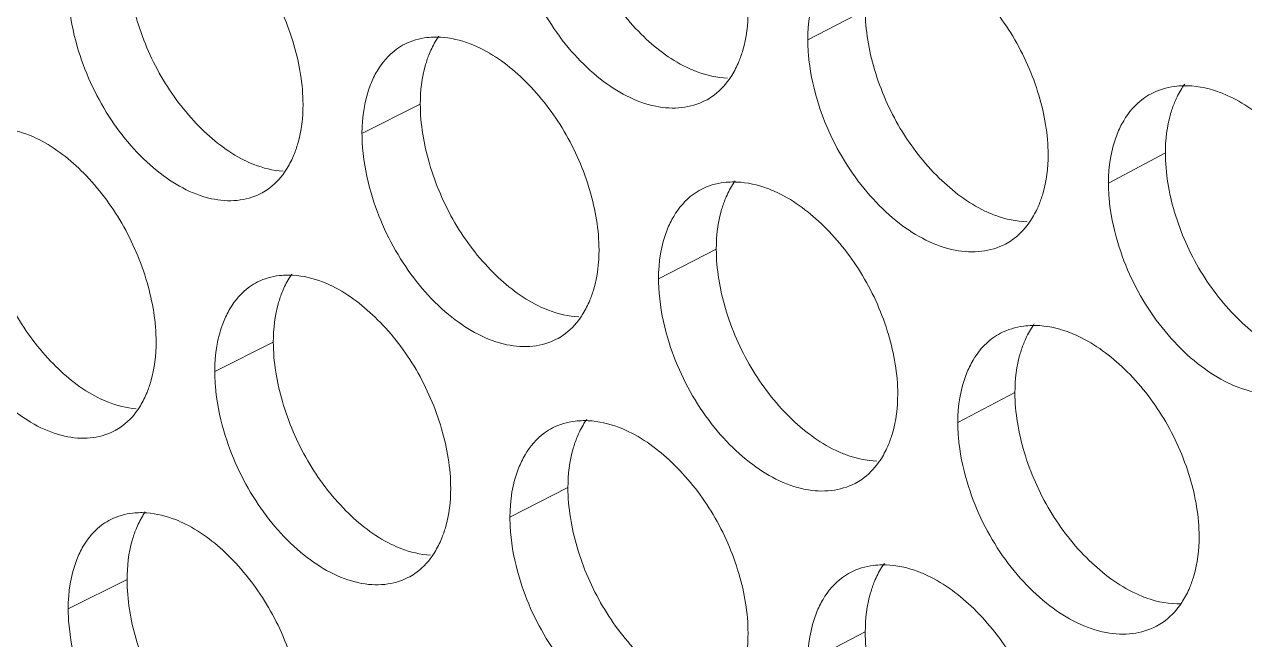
# Model space of a CAD drawing. Header units: millimetres. Extents: x 1177 to 4147, y 93 to 2194.
# Drawn here: x 2580.43 to 2595.88, y 845.47 to 853.26 of the extents above; entities that cross this region are included whole.
import ezdxf

# ---------------------------------------------------------------- set-up
doc = ezdxf.new("R2010")
doc.units = ezdxf.units.MM
doc.header["$LTSCALE"] = 0.1
doc.layers.get('0').update_dxf_attribs({"lineweight": 13})
doc.layers.add('标注', color=251, linetype='Continuous', lineweight=9)

# ---------------------------------------------------------------- blocks, each defined once
blk = doc.blocks.new('02')
at = {"layer": '标注'}
for p, q in [((4470.674, 810.466), (4469.635, 809.925)), ((4462.624, 808.765), (4461.569, 808.232)), ((4476.103, 807.881), (4475.073, 807.336)), ((4467.979, 806.142), (4466.934, 805.604)), ((4459.965, 804.461), (4458.906, 803.93)), ((4473.382, 803.545), (4472.348, 803.002)), ((4465.295, 801.826), (4464.246, 801.29)), ((4457.319, 800.163), (4456.254, 799.634)), ((4457.319, 800.163), (4456.254, 799.634)), ((4470.674, 799.216), (4469.635, 798.675))]:
    blk.add_line(p, q, dxfattribs=at)
for centre, radius, start, end in [((4462.906, 808.499), 1.478, 86.8291, 90.6001), ((4468.29, 805.858), 1.498, 87.7255, 90.8684), ((4460.232, 804.204), 1.468, 86.3729, 90.4645), ((4473.723, 803.243), 1.518, 88.601, 91.1331), ((4465.592, 801.551), 1.488, 87.2799, 90.7347), ((4457.571, 799.915), 1.459, 85.9113, 90.3279), ((4457.571, 799.915), 1.459, 85.9113, 90.3279), ((4471.001, 798.922), 1.508, 88.1658, 91.0012)]:
    blk.add_arc(centre, radius, start, end, dxfattribs=at)
for points, knots in [([(4465.295, 813.076), (4465.295, 812.713), (4465.425, 811.962), (4465.878, 810.915), (4466.556, 810.028), (4467.136, 809.579), (4467.441, 809.431)], [0, 0, 0, 0, 0.246671, 0.510955, 0.769257, 1, 1, 1, 1]), ([(4460.502, 808.76), (4460.502, 809.123), (4460.373, 809.875), (4459.923, 810.923), (4459.251, 811.813), (4458.677, 812.267), (4458.374, 812.418)], [0, 0, 0, 0, 0.246911, 0.511538, 0.769926, 1, 1, 1, 1]), ([(4473.982, 807.851), (4473.982, 808.214), (4473.849, 808.965), (4473.388, 810.009), (4472.699, 810.892), (4472.112, 811.337), (4471.804, 811.484)], [0, 0, 0, 0, 0.246007, 0.509819, 0.768332, 1, 1, 1, 1]), ([(4457.319, 811.413), (4457.319, 811.05), (4457.447, 810.298), (4457.893, 809.249), (4458.561, 808.358), (4459.134, 807.903), (4459.435, 807.752)], [0, 0, 0, 0, 0.247215, 0.511988, 0.770214, 1, 1, 1, 1]), ([(4464.411, 811.465), (4464.542, 811.02), (4464.836, 810.38), (4465.392, 809.659), (4465.981, 809.097), (4466.662, 808.719), (4467.348, 808.674), (4467.649, 808.761), (4467.78, 808.828)], [0, 0, 0, 0, 0.292621, 0.4365, 0.572692, 0.807081, 0.907102, 1, 1, 1, 1]), ([(4469.91, 811.055), (4469.864, 810.978), (4469.694, 810.625), (4469.635, 810.226), (4469.635, 809.925)], [0, 0, 0, 0, 0.229116, 1, 1, 1, 1]), ([(4456.254, 810.884), (4456.254, 810.798), (4456.27, 810.434), (4456.341, 810.074), (4456.418, 809.808)], [0, 0, 0, 0, 0.238534, 1, 1, 1, 1]), ([(4468.386, 809.533), (4468.414, 809.6), (4468.516, 809.894), (4468.553, 810.208), (4468.553, 810.446)], [0, 0, 0, 0, 0.233519, 1, 1, 1, 1]), ([(4470.674, 810.466), (4470.674, 810.103), (4470.806, 809.352), (4471.263, 808.307), (4471.948, 807.423), (4472.533, 806.977), (4472.84, 806.831)], [0, 0, 0, 0, 0.246312, 0.510271, 0.768623, 1, 1, 1, 1]), ([(4462.89, 809.977), (4462.842, 809.977), (4462.653, 809.966), (4462.467, 809.912), (4462.342, 809.849)], [0, 0, 0, 0, 0.258444, 1, 1, 1, 1]), ([(4462.96, 809.995), (4462.943, 809.971), (4462.877, 809.87), (4462.823, 809.762), (4462.789, 809.678)], [0, 0, 0, 0, 0.242682, 1, 1, 1, 1]), ([(4463.709, 809.776), (4463.649, 809.805), (4463.42, 809.906), (4463.171, 809.965), (4462.988, 809.975)], [0, 0, 0, 0, 0.266759, 1, 1, 1, 1]), ([(4469.635, 809.925), (4469.635, 809.838), (4469.651, 809.475), (4469.724, 809.116), (4469.802, 808.851)], [0, 0, 0, 0, 0.238699, 1, 1, 1, 1]), ([(4456.418, 809.808), (4456.546, 809.365), (4456.925, 808.53), (4457.757, 807.553), (4458.624, 807.051), (4459.301, 806.996), (4459.599, 807.077), (4459.729, 807.142)], [0, 0, 0, 0, 0.294207, 0.574275, 0.808437, 0.907868, 1, 1, 1, 1]), ([(4462.342, 809.849), (4462.291, 809.823), (4462.09, 809.701), (4461.932, 809.516), (4461.842, 809.363)], [0, 0, 0, 0, 0.242847, 1, 1, 1, 1]), ([(4465.857, 806.128), (4465.857, 806.49), (4465.726, 807.242), (4465.272, 808.288), (4464.593, 809.176), (4464.014, 809.626), (4463.709, 809.776)], [0, 0, 0, 0, 0.246547, 0.510848, 0.769286, 1, 1, 1, 1]), ([(4462.789, 809.678), (4462.761, 809.611), (4462.661, 809.317), (4462.624, 809.003), (4462.624, 808.765)], [0, 0, 0, 0, 0.233133, 1, 1, 1, 1]), ([(4468.21, 809.21), (4468.227, 809.234), (4468.295, 809.337), (4468.351, 809.447), (4468.386, 809.533)], [0, 0, 0, 0, 0.242819, 1, 1, 1, 1]), ([(4461.842, 809.363), (4461.797, 809.286), (4461.628, 808.932), (4461.569, 808.533), (4461.569, 808.232)], [0, 0, 0, 0, 0.228378, 1, 1, 1, 1]), ([(4467.441, 809.431), (4467.503, 809.401), (4467.738, 809.299), (4467.993, 809.241), (4468.181, 809.233)], [0, 0, 0, 0, 0.26673, 1, 1, 1, 1]), ([(4467.78, 808.828), (4467.822, 808.85), (4467.988, 808.949), (4468.126, 809.091), (4468.21, 809.21)], [0, 0, 0, 0, 0.245104, 1, 1, 1, 1]), ([(4476.424, 809.097), (4476.373, 809.096), (4476.173, 809.081), (4475.975, 809.022), (4475.844, 808.952)], [0, 0, 0, 0, 0.258513, 1, 1, 1, 1]), ([(4476.453, 809.126), (4476.435, 809.101), (4476.365, 808.997), (4476.308, 808.884), (4476.271, 808.796)], [0, 0, 0, 0, 0.243002, 1, 1, 1, 1]), ([(4477.262, 808.905), (4477.192, 808.938), (4476.926, 809.047), (4476.635, 809.102), (4476.424, 809.097)], [0, 0, 0, 0, 0.268167, 1, 1, 1, 1]), ([(4469.802, 808.851), (4469.934, 808.406), (4470.232, 807.765), (4470.795, 807.046), (4471.392, 806.485), (4472.082, 806.112), (4472.774, 806.075), (4473.078, 806.165), (4473.209, 806.234)], [0, 0, 0, 0, 0.291742, 0.435347, 0.571412, 0.806086, 0.906551, 1, 1, 1, 1]), ([(4475.844, 808.952), (4475.794, 808.925), (4475.595, 808.801), (4475.439, 808.616), (4475.349, 808.464)], [0, 0, 0, 0, 0.243618, 1, 1, 1, 1]), ([(4479.459, 805.283), (4479.459, 805.645), (4479.325, 806.395), (4478.86, 807.438), (4478.163, 808.318), (4477.572, 808.76), (4477.262, 808.905)], [0, 0, 0, 0, 0.245651, 0.509137, 0.767701, 1, 1, 1, 1]), ([(4460.338, 807.848), (4460.365, 807.915), (4460.466, 808.209), (4460.502, 808.522), (4460.502, 808.76)], [0, 0, 0, 0, 0.233071, 1, 1, 1, 1]), ([(4462.624, 808.765), (4462.624, 808.402), (4462.754, 807.651), (4463.204, 806.603), (4463.879, 805.715), (4464.456, 805.264), (4464.76, 805.115)], [0, 0, 0, 0, 0.246852, 0.511298, 0.769575, 1, 1, 1, 1]), ([(4476.271, 808.796), (4476.243, 808.729), (4476.14, 808.435), (4476.103, 808.12), (4476.103, 807.881)], [0, 0, 0, 0, 0.233879, 1, 1, 1, 1]), ([(4475.349, 808.464), (4475.303, 808.387), (4475.133, 808.035), (4475.073, 807.636), (4475.073, 807.336)], [0, 0, 0, 0, 0.229607, 1, 1, 1, 1]), ([(4455.726, 808.124), (4455.669, 808.153), (4455.45, 808.252), (4455.213, 808.313), (4455.038, 808.327)], [0, 0, 0, 0, 0.266684, 1, 1, 1, 1]), ([(4461.569, 808.232), (4461.569, 808.145), (4461.585, 807.782), (4461.657, 807.422), (4461.734, 807.157)], [0, 0, 0, 0, 0.238599, 1, 1, 1, 1]), ([(4457.844, 804.461), (4457.844, 804.824), (4457.715, 805.575), (4457.268, 806.625), (4456.598, 807.516), (4456.027, 807.972), (4455.726, 808.124)], [0, 0, 0, 0, 0.247093, 0.511885, 0.770247, 1, 1, 1, 1]), ([(4459.435, 807.752), (4459.494, 807.723), (4459.718, 807.623), (4459.961, 807.563), (4460.141, 807.551)], [0, 0, 0, 0, 0.266679, 1, 1, 1, 1]), ([(4460.169, 807.533), (4460.185, 807.557), (4460.25, 807.657), (4460.304, 807.765), (4460.338, 807.848)], [0, 0, 0, 0, 0.24264, 1, 1, 1, 1]), ([(4473.813, 806.938), (4473.841, 807.005), (4473.944, 807.299), (4473.982, 807.613), (4473.982, 807.851)], [0, 0, 0, 0, 0.233818, 1, 1, 1, 1]), ([(4476.103, 807.881), (4476.103, 807.519), (4476.235, 806.768), (4476.696, 805.725), (4477.388, 804.844), (4477.978, 804.401), (4478.287, 804.256)], [0, 0, 0, 0, 0.245956, 0.50959, 0.767992, 1, 1, 1, 1]), ([(4459.729, 807.142), (4459.772, 807.164), (4459.942, 807.264), (4460.083, 807.411), (4460.169, 807.533)], [0, 0, 0, 0, 0.244538, 1, 1, 1, 1]), ([(4468.267, 807.356), (4468.217, 807.356), (4468.024, 807.343), (4467.834, 807.287), (4467.706, 807.221)], [0, 0, 0, 0, 0.258469, 1, 1, 1, 1]), ([(4468.32, 807.378), (4468.303, 807.354), (4468.236, 807.252), (4468.18, 807.142), (4468.145, 807.056)], [0, 0, 0, 0, 0.242804, 1, 1, 1, 1]), ([(4469.094, 807.158), (4469.032, 807.188), (4468.795, 807.29), (4468.538, 807.348), (4468.349, 807.355)], [0, 0, 0, 0, 0.266791, 1, 1, 1, 1]), ([(4475.073, 807.336), (4475.073, 807.249), (4475.089, 806.886), (4475.163, 806.527), (4475.242, 806.263)], [0, 0, 0, 0, 0.238766, 1, 1, 1, 1]), ([(4454.685, 807.121), (4454.685, 806.758), (4454.813, 806.006), (4455.256, 804.956), (4455.921, 804.064), (4456.491, 803.607), (4456.791, 803.456)], [0, 0, 0, 0, 0.247397, 0.512334, 0.770535, 1, 1, 1, 1]), ([(4461.734, 807.157), (4461.864, 806.712), (4462.249, 805.877), (4463.091, 804.902), (4463.97, 804.406), (4464.653, 804.359), (4464.954, 804.443), (4465.084, 804.51)], [0, 0, 0, 0, 0.293319, 0.572966, 0.807416, 0.907301, 1, 1, 1, 1]), ([(4467.706, 807.221), (4467.656, 807.195), (4467.456, 807.072), (4467.298, 806.887), (4467.208, 806.734)], [0, 0, 0, 0, 0.243166, 1, 1, 1, 1]), ([(4468.145, 807.056), (4468.117, 806.989), (4468.016, 806.695), (4467.979, 806.381), (4467.979, 806.142)], [0, 0, 0, 0, 0.233432, 1, 1, 1, 1]), ([(4471.261, 803.52), (4471.261, 803.883), (4471.129, 804.634), (4470.671, 805.679), (4469.985, 806.563), (4469.401, 807.011), (4469.094, 807.158)], [0, 0, 0, 0, 0.246187, 0.510161, 0.768649, 1, 1, 1, 1]), ([(4473.633, 806.61), (4473.65, 806.634), (4473.72, 806.738), (4473.777, 806.85), (4473.813, 806.938)], [0, 0, 0, 0, 0.242949, 1, 1, 1, 1]), ([(4467.208, 806.734), (4467.163, 806.657), (4466.993, 806.304), (4466.934, 805.905), (4466.934, 805.604)], [0, 0, 0, 0, 0.22887, 1, 1, 1, 1]), ([(4472.84, 806.831), (4472.903, 806.8), (4473.146, 806.698), (4473.409, 806.641), (4473.602, 806.636)], [0, 0, 0, 0, 0.266746, 1, 1, 1, 1]), ([(4473.209, 806.234), (4473.251, 806.256), (4473.413, 806.354), (4473.549, 806.494), (4473.633, 806.61)], [0, 0, 0, 0, 0.245453, 1, 1, 1, 1]), ([(4475.242, 806.263), (4475.375, 805.816), (4475.677, 805.175), (4476.248, 804.458), (4476.852, 803.899), (4477.551, 803.532), (4478.249, 803.501), (4478.555, 803.595), (4478.688, 803.666)], [0, 0, 0, 0, 0.290871, 0.434206, 0.570147, 0.805105, 0.906009, 1, 1, 1, 1]), ([(4465.691, 805.215), (4465.719, 805.282), (4465.82, 805.576), (4465.857, 805.89), (4465.857, 806.128)], [0, 0, 0, 0, 0.23337, 1, 1, 1, 1]), ([(4467.979, 806.142), (4467.979, 805.78), (4468.109, 805.029), (4468.564, 803.983), (4469.246, 803.097), (4469.828, 802.65), (4470.134, 802.502)], [0, 0, 0, 0, 0.246491, 0.510612, 0.768939, 1, 1, 1, 1]), ([(4453.778, 805.519), (4453.905, 805.075), (4454.28, 804.242), (4455.002, 803.393), (4455.671, 802.931), (4456.166, 802.74), (4456.644, 802.699), (4456.941, 802.779), (4457.07, 802.843)], [0, 0, 0, 0, 0.294183, 0.574014, 0.698487, 0.809259, 0.908301, 1, 1, 1, 1]), ([(4459.679, 805.547), (4459.628, 805.522), (4459.426, 805.4), (4459.268, 805.214), (4459.178, 805.061)], [0, 0, 0, 0, 0.242682, 1, 1, 1, 1]), ([(4460.221, 805.673), (4460.172, 805.672), (4459.986, 805.661), (4459.802, 805.609), (4459.679, 805.547)], [0, 0, 0, 0, 0.258432, 1, 1, 1, 1]), ([(4460.298, 805.688), (4460.281, 805.664), (4460.216, 805.564), (4460.163, 805.457), (4460.129, 805.373)], [0, 0, 0, 0, 0.242625, 1, 1, 1, 1]), ([(4461.036, 805.469), (4460.977, 805.498), (4460.751, 805.598), (4460.506, 805.658), (4460.325, 805.67)], [0, 0, 0, 0, 0.266738, 1, 1, 1, 1]), ([(4466.934, 805.604), (4466.934, 805.518), (4466.95, 805.155), (4467.022, 804.795), (4467.1, 804.53)], [0, 0, 0, 0, 0.238665, 1, 1, 1, 1]), ([(4460.129, 805.373), (4460.102, 805.306), (4460.002, 805.012), (4459.965, 804.699), (4459.965, 804.461)], [0, 0, 0, 0, 0.232984, 1, 1, 1, 1]), ([(4463.174, 801.816), (4463.174, 802.178), (4463.043, 802.93), (4462.592, 803.978), (4461.916, 804.866), (4461.339, 805.319), (4461.036, 805.469)], [0, 0, 0, 0, 0.246729, 0.511193, 0.769606, 1, 1, 1, 1]), ([(4464.76, 805.115), (4464.821, 805.085), (4465.052, 804.984), (4465.304, 804.925), (4465.489, 804.916)], [0, 0, 0, 0, 0.266716, 1, 1, 1, 1]), ([(4465.517, 804.895), (4465.534, 804.919), (4465.601, 805.02), (4465.656, 805.13), (4465.691, 805.215)], [0, 0, 0, 0, 0.242757, 1, 1, 1, 1]), ([(4459.178, 805.061), (4459.133, 804.984), (4458.964, 804.631), (4458.906, 804.231), (4458.906, 803.93)], [0, 0, 0, 0, 0.228131, 1, 1, 1, 1]), ([(4465.084, 804.51), (4465.126, 804.532), (4465.294, 804.631), (4465.433, 804.775), (4465.517, 804.895)], [0, 0, 0, 0, 0.244921, 1, 1, 1, 1]), ([(4473.693, 804.76), (4473.642, 804.759), (4473.444, 804.745), (4473.249, 804.687), (4473.119, 804.619)], [0, 0, 0, 0, 0.258498, 1, 1, 1, 1]), ([(4473.73, 804.787), (4473.712, 804.762), (4473.643, 804.659), (4473.586, 804.547), (4473.55, 804.46)], [0, 0, 0, 0, 0.242934, 1, 1, 1, 1]), ([(4474.527, 804.566), (4474.463, 804.597), (4474.219, 804.699), (4473.954, 804.756), (4473.76, 804.76)], [0, 0, 0, 0, 0.266809, 1, 1, 1, 1]), ([(4457.68, 803.549), (4457.707, 803.616), (4457.807, 803.91), (4457.844, 804.223), (4457.844, 804.461)], [0, 0, 0, 0, 0.232922, 1, 1, 1, 1]), ([(4459.965, 804.461), (4459.965, 804.098), (4460.094, 803.347), (4460.542, 802.298), (4461.214, 801.408), (4461.789, 800.955), (4462.091, 800.806)], [0, 0, 0, 0, 0.247033, 0.511643, 0.769894, 1, 1, 1, 1]), ([(4467.1, 804.53), (4467.232, 804.085), (4467.528, 803.444), (4468.087, 802.724), (4468.68, 802.163), (4469.366, 801.787), (4470.055, 801.747), (4470.357, 801.835), (4470.489, 801.903)], [0, 0, 0, 0, 0.29218, 0.435922, 0.57205, 0.806581, 0.906826, 1, 1, 1, 1]), ([(4473.119, 804.619), (4473.069, 804.592), (4472.87, 804.468), (4472.713, 804.283), (4472.623, 804.131)], [0, 0, 0, 0, 0.243471, 1, 1, 1, 1]), ([(4473.55, 804.46), (4473.522, 804.393), (4473.42, 804.098), (4473.382, 803.784), (4473.382, 803.545)], [0, 0, 0, 0, 0.23373, 1, 1, 1, 1]), ([(4476.714, 800.939), (4476.714, 801.301), (4476.581, 802.052), (4476.118, 803.095), (4475.425, 803.977), (4474.836, 804.42), (4474.527, 804.566)], [0, 0, 0, 0, 0.245829, 0.509477, 0.768016, 1, 1, 1, 1]), ([(4472.623, 804.131), (4472.578, 804.054), (4472.407, 803.702), (4472.348, 803.303), (4472.348, 803.002)], [0, 0, 0, 0, 0.229361, 1, 1, 1, 1]), ([(4458.906, 803.93), (4458.906, 803.843), (4458.921, 803.48), (4458.993, 803.12), (4459.07, 802.854)], [0, 0, 0, 0, 0.238567, 1, 1, 1, 1]), ([(4457.513, 803.237), (4457.529, 803.26), (4457.594, 803.36), (4457.646, 803.466), (4457.68, 803.549)], [0, 0, 0, 0, 0.242584, 1, 1, 1, 1]), ([(4473.382, 803.545), (4473.382, 803.183), (4473.514, 802.432), (4473.973, 801.388), (4474.662, 800.505), (4475.249, 800.061), (4475.558, 799.915)], [0, 0, 0, 0, 0.246134, 0.50993, 0.768307, 1, 1, 1, 1]), ([(4456.791, 803.456), (4456.849, 803.427), (4457.069, 803.327), (4457.309, 803.266), (4457.486, 803.253)], [0, 0, 0, 0, 0.266655, 1, 1, 1, 1]), ([(4471.094, 802.607), (4471.122, 802.674), (4471.224, 802.968), (4471.261, 803.282), (4471.261, 803.52)], [0, 0, 0, 0, 0.233669, 1, 1, 1, 1]), ([(4457.07, 802.843), (4457.113, 802.865), (4457.286, 802.965), (4457.428, 803.113), (4457.513, 803.237)], [0, 0, 0, 0, 0.244338, 1, 1, 1, 1]), ([(4465.018, 802.907), (4464.967, 802.881), (4464.767, 802.759), (4464.609, 802.573), (4464.519, 802.42)], [0, 0, 0, 0, 0.243008, 1, 1, 1, 1]), ([(4465.573, 803.039), (4465.523, 803.038), (4465.333, 803.026), (4465.144, 802.971), (4465.018, 802.907)], [0, 0, 0, 0, 0.258456, 1, 1, 1, 1]), ([(4465.634, 803.059), (4465.617, 803.034), (4465.55, 802.933), (4465.496, 802.824), (4465.461, 802.739)], [0, 0, 0, 0, 0.242742, 1, 1, 1, 1]), ([(4466.395, 802.839), (4466.334, 802.869), (4466.101, 802.97), (4465.849, 803.028), (4465.662, 803.037)], [0, 0, 0, 0, 0.266777, 1, 1, 1, 1]), ([(4472.348, 803.002), (4472.348, 802.915), (4472.364, 802.553), (4472.437, 802.193), (4472.516, 801.929)], [0, 0, 0, 0, 0.238732, 1, 1, 1, 1]), ([(4459.07, 802.854), (4459.198, 802.41), (4459.581, 801.575), (4460.418, 800.6), (4461.291, 800.1), (4461.971, 800.049), (4462.27, 800.132), (4462.4, 800.198)], [0, 0, 0, 0, 0.293762, 0.573619, 0.807925, 0.907583, 1, 1, 1, 1]), ([(4465.461, 802.739), (4465.433, 802.672), (4465.332, 802.378), (4465.295, 802.064), (4465.295, 801.826)], [0, 0, 0, 0, 0.233282, 1, 1, 1, 1]), ([(4468.553, 799.196), (4468.553, 799.558), (4468.422, 800.31), (4467.966, 801.356), (4467.283, 802.241), (4466.701, 802.69), (4466.395, 802.839)], [0, 0, 0, 0, 0.246367, 0.510504, 0.768967, 1, 1, 1, 1]), ([(4464.519, 802.42), (4464.474, 802.343), (4464.304, 801.99), (4464.246, 801.591), (4464.246, 801.29)], [0, 0, 0, 0, 0.228624, 1, 1, 1, 1]), ([(4470.134, 802.502), (4470.197, 802.472), (4470.436, 802.37), (4470.695, 802.313), (4470.886, 802.307)], [0, 0, 0, 0, 0.266739, 1, 1, 1, 1]), ([(4470.915, 802.282), (4470.933, 802.306), (4471.002, 802.409), (4471.058, 802.52), (4471.094, 802.607)], [0, 0, 0, 0, 0.242883, 1, 1, 1, 1]), ([(4470.489, 801.903), (4470.53, 801.925), (4470.694, 802.024), (4470.831, 802.164), (4470.915, 802.282)], [0, 0, 0, 0, 0.245281, 1, 1, 1, 1]), ([(4463.008, 800.903), (4463.036, 800.97), (4463.137, 801.264), (4463.174, 801.578), (4463.174, 801.816)], [0, 0, 0, 0, 0.233221, 1, 1, 1, 1]), ([(4465.295, 801.826), (4465.295, 801.463), (4465.425, 800.712), (4465.878, 799.665), (4466.556, 798.778), (4467.136, 798.329), (4467.441, 798.181)], [0, 0, 0, 0, 0.246671, 0.510955, 0.769257, 1, 1, 1, 1]), ([(4472.516, 801.929), (4472.649, 801.483), (4472.949, 800.842), (4473.515, 800.124), (4474.116, 799.564), (4474.81, 799.194), (4475.505, 799.16), (4475.81, 799.252), (4475.943, 799.322)], [0, 0, 0, 0, 0.291305, 0.434775, 0.570777, 0.805593, 0.906279, 1, 1, 1, 1]), ([(4457.563, 801.374), (4457.516, 801.374), (4457.332, 801.363), (4457.149, 801.312), (4457.027, 801.252)], [0, 0, 0, 0, 0.258421, 1, 1, 1, 1]), ([(4457.563, 801.374), (4457.516, 801.374), (4457.332, 801.363), (4457.149, 801.312), (4457.027, 801.252)], [0, 0, 0, 0, 0.258421, 1, 1, 1, 1]), ([(4457.648, 801.387), (4457.632, 801.363), (4457.568, 801.264), (4457.516, 801.157), (4457.482, 801.075)], [0, 0, 0, 0, 0.242569, 1, 1, 1, 1]), ([(4457.648, 801.387), (4457.632, 801.363), (4457.568, 801.264), (4457.516, 801.157), (4457.482, 801.075)], [0, 0, 0, 0, 0.242569, 1, 1, 1, 1]), ([(4458.374, 801.168), (4458.316, 801.197), (4458.094, 801.297), (4457.853, 801.358), (4457.675, 801.37)], [0, 0, 0, 0, 0.266713, 1, 1, 1, 1]), ([(4458.374, 801.168), (4458.316, 801.197), (4458.094, 801.297), (4457.853, 801.358), (4457.675, 801.37)], [0, 0, 0, 0, 0.266713, 1, 1, 1, 1]), ([(4457.027, 801.252), (4456.976, 801.226), (4456.774, 801.105), (4456.616, 800.919), (4456.526, 800.766)], [0, 0, 0, 0, 0.242512, 1, 1, 1, 1]), ([(4457.027, 801.252), (4456.976, 801.226), (4456.774, 801.105), (4456.616, 800.919), (4456.526, 800.766)], [0, 0, 0, 0, 0.242512, 1, 1, 1, 1]), ([(4460.502, 797.51), (4460.502, 797.873), (4460.373, 798.625), (4459.923, 799.673), (4459.251, 800.563), (4458.677, 801.017), (4458.374, 801.168)], [0, 0, 0, 0, 0.246911, 0.511538, 0.769926, 1, 1, 1, 1]), ([(4460.502, 797.51), (4460.502, 797.873), (4460.373, 798.625), (4459.923, 799.673), (4459.251, 800.563), (4458.677, 801.017), (4458.374, 801.168)], [0, 0, 0, 0, 0.246911, 0.511538, 0.769926, 1, 1, 1, 1]), ([(4464.246, 801.29), (4464.246, 801.203), (4464.261, 800.84), (4464.333, 800.48), (4464.411, 800.215)], [0, 0, 0, 0, 0.238632, 1, 1, 1, 1]), ([(4457.482, 801.075), (4457.455, 801.008), (4457.355, 800.714), (4457.319, 800.4), (4457.319, 800.163)], [0, 0, 0, 0, 0.232835, 1, 1, 1, 1]), ([(4457.482, 801.075), (4457.455, 801.008), (4457.355, 800.714), (4457.319, 800.4), (4457.319, 800.163)], [0, 0, 0, 0, 0.232835, 1, 1, 1, 1]), ([(4462.837, 800.586), (4462.854, 800.61), (4462.92, 800.71), (4462.974, 800.819), (4463.008, 800.903)], [0, 0, 0, 0, 0.242697, 1, 1, 1, 1]), ([(4476.545, 800.025), (4476.573, 800.092), (4476.676, 800.386), (4476.714, 800.7), (4476.714, 800.939)], [0, 0, 0, 0, 0.233967, 1, 1, 1, 1]), ([(4456.526, 800.766), (4456.481, 800.689), (4456.312, 800.335), (4456.254, 799.936), (4456.254, 799.634)], [0, 0, 0, 0, 0.227885, 1, 1, 1, 1]), ([(4456.526, 800.766), (4456.481, 800.689), (4456.312, 800.335), (4456.254, 799.936), (4456.254, 799.634)], [0, 0, 0, 0, 0.227885, 1, 1, 1, 1]), ([(4462.091, 800.806), (4462.151, 800.776), (4462.379, 800.675), (4462.626, 800.616), (4462.809, 800.605)], [0, 0, 0, 0, 0.2667, 1, 1, 1, 1]), ([(4462.4, 800.198), (4462.443, 800.22), (4462.612, 800.319), (4462.752, 800.465), (4462.837, 800.586)], [0, 0, 0, 0, 0.244733, 1, 1, 1, 1]), ([(4471.019, 800.454), (4471.002, 800.43), (4470.933, 800.327), (4470.877, 800.216), (4470.842, 800.13)], [0, 0, 0, 0, 0.242868, 1, 1, 1, 1]), ([(4464.411, 800.215), (4464.542, 799.77), (4464.836, 799.13), (4465.392, 798.409), (4465.981, 797.847), (4466.662, 797.469), (4467.348, 797.424), (4467.649, 797.511), (4467.78, 797.578)], [0, 0, 0, 0, 0.292621, 0.4365, 0.572692, 0.807081, 0.907102, 1, 1, 1, 1]), ([(4470.407, 800.292), (4470.356, 800.265), (4470.157, 800.142), (4470, 799.957), (4469.91, 799.805)], [0, 0, 0, 0, 0.24332, 1, 1, 1, 1]), ([(4470.974, 800.43), (4470.924, 800.429), (4470.728, 800.416), (4470.535, 800.359), (4470.407, 800.292)], [0, 0, 0, 0, 0.258483, 1, 1, 1, 1]), ([(4471.804, 800.234), (4471.742, 800.264), (4471.501, 800.366), (4471.24, 800.424), (4471.049, 800.43)], [0, 0, 0, 0, 0.266802, 1, 1, 1, 1]), ([(4473.982, 796.601), (4473.982, 796.964), (4473.849, 797.715), (4473.388, 798.759), (4472.699, 799.642), (4472.112, 800.087), (4471.804, 800.234)], [0, 0, 0, 0, 0.246007, 0.509819, 0.768332, 1, 1, 1, 1]), ([(4457.319, 800.163), (4457.319, 799.8), (4457.447, 799.048), (4457.893, 797.999), (4458.561, 797.108), (4459.134, 796.653), (4459.435, 796.502)], [0, 0, 0, 0, 0.247215, 0.511988, 0.770214, 1, 1, 1, 1]), ([(4457.319, 800.163), (4457.319, 799.8), (4457.447, 799.048), (4457.893, 797.999), (4458.561, 797.108), (4459.134, 796.653), (4459.435, 796.502)], [0, 0, 0, 0, 0.247215, 0.511988, 0.770214, 1, 1, 1, 1]), ([(4470.842, 800.13), (4470.814, 800.063), (4470.712, 799.768), (4470.674, 799.454), (4470.674, 799.216)], [0, 0, 0, 0, 0.233581, 1, 1, 1, 1]), ([(4476.362, 799.694), (4476.38, 799.719), (4476.451, 799.823), (4476.508, 799.936), (4476.545, 800.025)], [0, 0, 0, 0, 0.243017, 1, 1, 1, 1]), ([(4469.91, 799.805), (4469.864, 799.728), (4469.694, 799.375), (4469.635, 798.976), (4469.635, 798.675)], [0, 0, 0, 0, 0.229116, 1, 1, 1, 1]), ([(4475.558, 799.915), (4475.627, 799.883), (4475.891, 799.773), (4476.181, 799.718), (4476.39, 799.723)], [0, 0, 0, 0, 0.268088, 1, 1, 1, 1]), ([(4456.254, 799.634), (4456.254, 799.548), (4456.27, 799.184), (4456.341, 798.824), (4456.418, 798.558)], [0, 0, 0, 0, 0.238534, 1, 1, 1, 1]), ([(4456.254, 799.634), (4456.254, 799.548), (4456.27, 799.184), (4456.341, 798.824), (4456.418, 798.558)], [0, 0, 0, 0, 0.238534, 1, 1, 1, 1]), ([(4475.943, 799.322), (4475.983, 799.344), (4476.144, 799.442), (4476.279, 799.579), (4476.362, 799.694)], [0, 0, 0, 0, 0.245619, 1, 1, 1, 1]), ([(4468.386, 798.283), (4468.414, 798.35), (4468.516, 798.644), (4468.553, 798.958), (4468.553, 799.196)], [0, 0, 0, 0, 0.233519, 1, 1, 1, 1]), ([(4470.674, 799.216), (4470.674, 798.853), (4470.806, 798.102), (4471.263, 797.057), (4471.948, 796.173), (4472.533, 795.727), (4472.84, 795.581)], [0, 0, 0, 0, 0.246312, 0.510271, 0.768623, 1, 1, 1, 1])]:
    blk.add_open_spline(points, degree=3, knots=knots, dxfattribs=at)

msp = doc.modelspace()

# ---------------------------------------------------------------- block references
at = {"xscale": 0.7, "yscale": 0.7, "zscale": 0.7}
msp.add_blockref('02', (-538.391, 286.112), dxfattribs=at)

doc.saveas('drawing.dxf')
